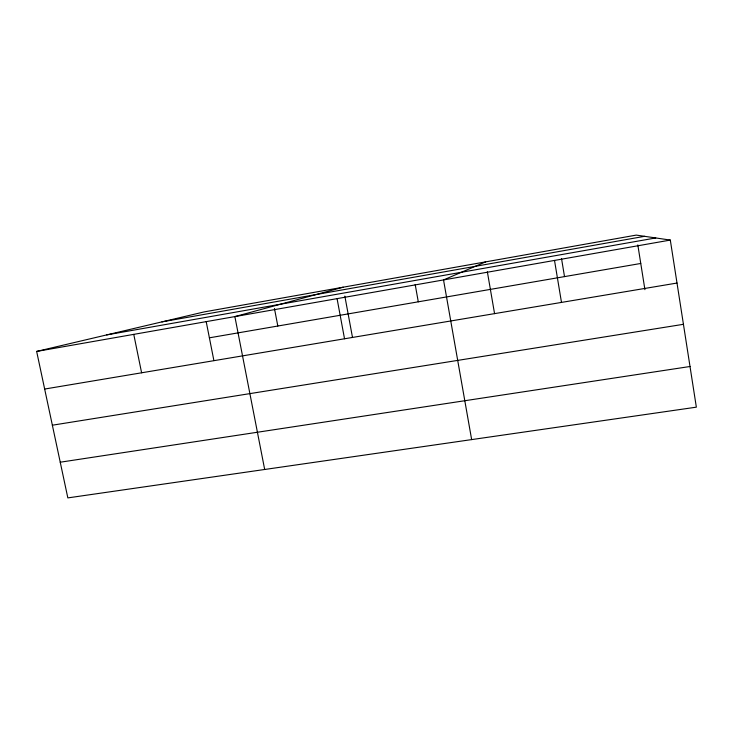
<?xml version="1.0" encoding="UTF-8"?>
<svg xmlns="http://www.w3.org/2000/svg" width="733" height="733" viewBox="0 0 733 733"><rect width="100%" height="100%" fill="white"/><g stroke="black" fill="none" stroke-linecap="round" stroke-linejoin="round"><path stroke-width="1.1" d="M485.649 261.873L443.529 279.933L471.649 439.598M343.191 287.199L234.872 316.592L264.677 469.477M36.65 351.428L204.269 311.892L636.262 235.101L670.31 240.076L696.35 407.163L67.839 497.899L36.65 351.428L670.31 240.076M161.938 321.879L644.6 236.319M106.697 334.908L655.742 237.95M209.391 337.821L640.761 263.468M44.658 389.049L677.008 283.048M52.355 425.204L683.44 324.307M60.234 462.211L690.019 366.5M133.763 334.367L141.606 372.804M206.193 321.613L213.899 360.609M274.454 308.483L277.816 326.02M337.07 298.633L344.528 338.783M344.84 296.095L352.481 337.372M415.19 284.468L418.286 301.813M487.353 271.778L494.564 313.651M561.551 258.731L564.511 276.607M554.514 260.426L561.487 302.417M637.82 244.923L644.921 289.663"/></g></svg>
